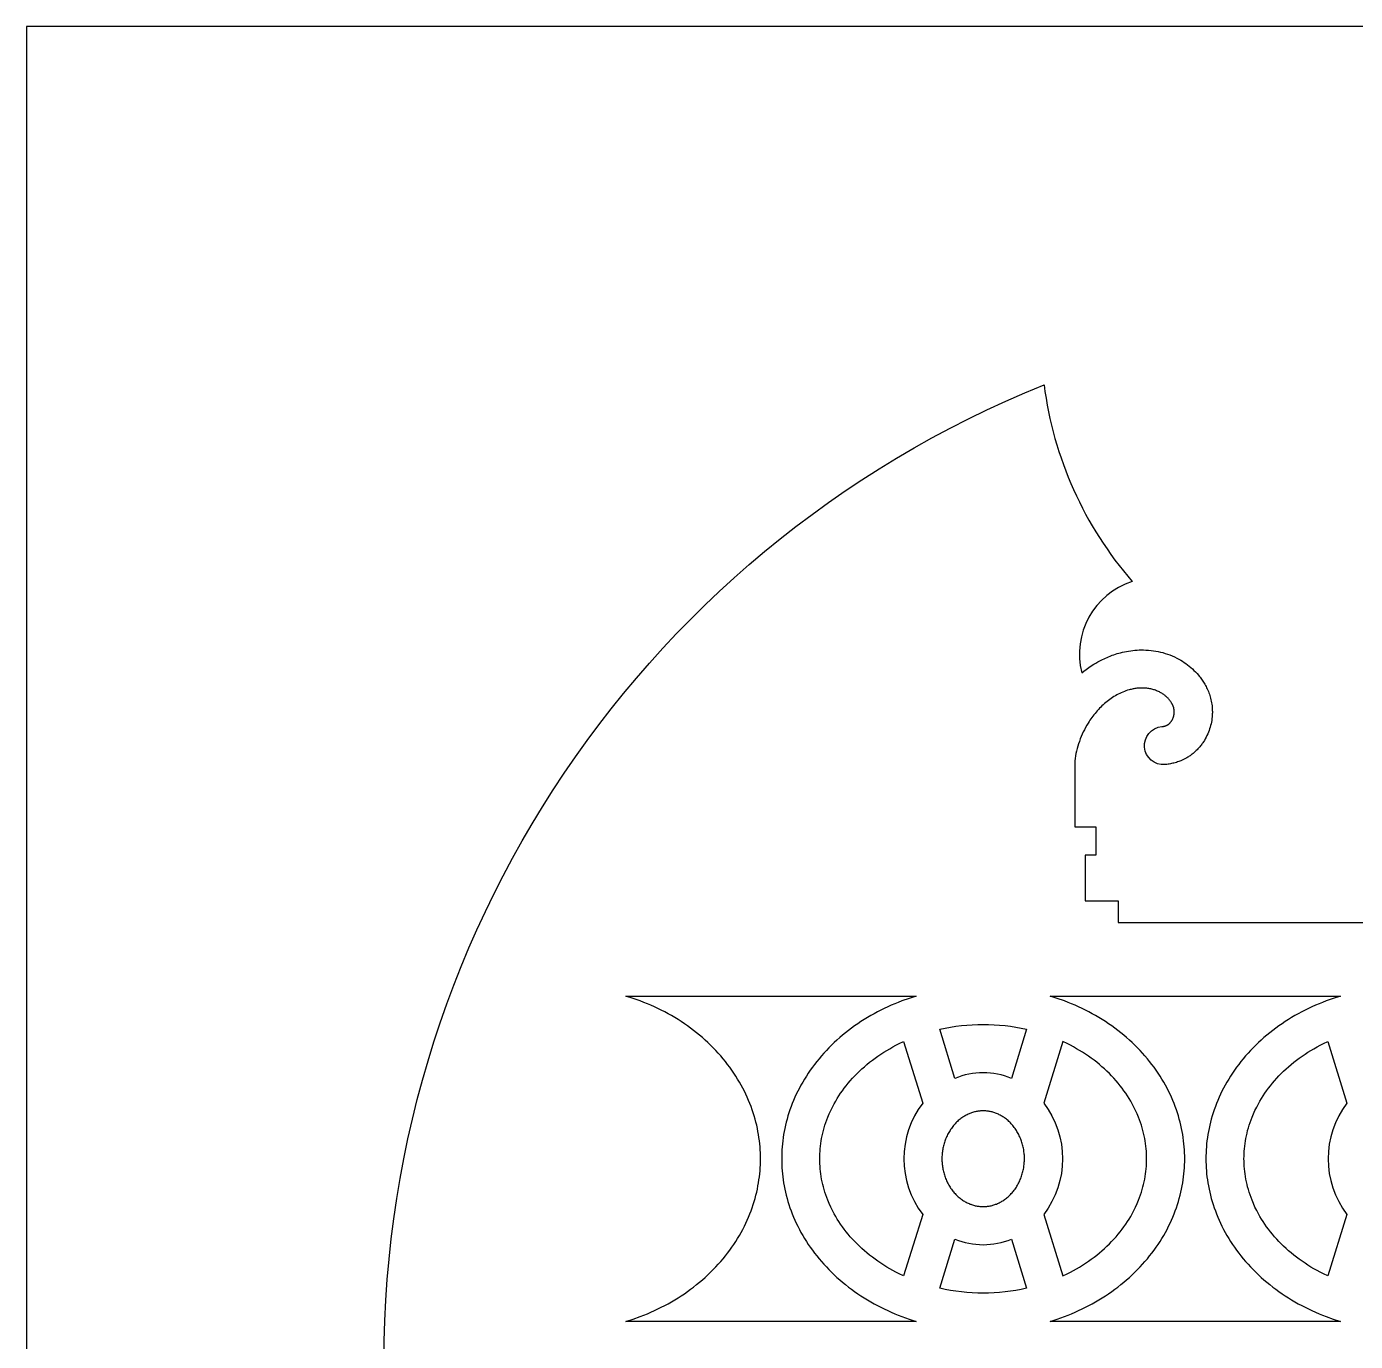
# Model space of a CAD drawing. Extents: x 452 to 1697, y 1442 to 2340.
# Drawn here: x 452.2 to 823.1, y 1973.1 to 2340.2 of the extents above; entities that cross this region are included whole.
import ezdxf

# ---------------------------------------------------------------- set-up
doc = ezdxf.new("R2010")
doc.units = 0
doc.layers.add('LAYER_05', color=1, linetype='CONTINUOUS')

msp = doc.modelspace()

# ---------------------------------------------------------------- linework, layer by layer
at = {"layer": 'LAYER_05'}
for points in [[(452.15, 1441.77), (1696.7, 1441.77), (1696.7, 2340.24), (452.15, 2340.24)], [(700.51, 2069.54), (698.49, 2068.89), (696.49, 2068.18), (695.49, 2067.79), (694.5, 2067.39), (693.52, 2066.97), (692.54, 2066.53), (691.58, 2066.07), (690.62, 2065.6), (689.66, 2065.11), (688.72, 2064.6), (687.79, 2064.08), (686.87, 2063.53), (685.96, 2062.98), (685.06, 2062.4), (684.17, 2061.81), (683.3, 2061.2), (682.44, 2060.58), (681.59, 2059.95), (680.76, 2059.29), (679.95, 2058.63), (679.15, 2057.95), (678.36, 2057.25), (677.6, 2056.55), (676.84, 2055.83), (676.11, 2055.1), (675.4, 2054.35), (674.7, 2053.6), (674.02, 2052.83), (673.36, 2052.06), (672.72, 2051.27), (672.1, 2050.48), (671.5, 2049.67), (670.92, 2048.86), (670.36, 2048.04), (669.82, 2047.22), (669.3, 2046.38), (668.8, 2045.55), (668.32, 2044.7), (667.87, 2043.85), (667.43, 2043), (667.01, 2042.14), (666.62, 2041.28), (666.25, 2040.42), (665.89, 2039.55), (665.56, 2038.68), (665.25, 2037.81), (664.96, 2036.94), (664.69, 2036.07), (664.44, 2035.2), (664.21, 2034.34), (664, 2033.47), (663.81, 2032.6), (663.64, 2031.74), (663.48, 2030.88), (663.35, 2030.02), (663.24, 2029.17), (663.14, 2028.31), (663.06, 2027.47), (663, 2026.63), (662.96, 2025.79), (662.94, 2024.96), (662.93, 2024.13), (662.94, 2023.3), (662.96, 2022.47), (663, 2021.63), (663.06, 2020.79), (663.14, 2019.94), (663.24, 2019.09), (663.35, 2018.24), (663.48, 2017.38), (663.64, 2016.52), (663.81, 2015.66), (664, 2014.79), (664.21, 2013.92), (664.44, 2013.05), (664.69, 2012.19), (664.96, 2011.32), (665.25, 2010.45), (665.56, 2009.58), (665.89, 2008.71), (666.25, 2007.84), (666.62, 2006.98), (667.01, 2006.12), (667.43, 2005.26), (667.87, 2004.41), (668.32, 2003.56), (668.8, 2002.71), (669.3, 2001.88), (669.82, 2001.04), (670.36, 2000.22), (670.92, 1999.4), (671.5, 1998.59), (672.1, 1997.78), (672.72, 1996.99), (673.36, 1996.2), (674.02, 1995.43), (674.7, 1994.66), (675.4, 1993.91), (676.11, 1993.16), (676.84, 1992.43), (677.6, 1991.71), (678.36, 1991.01), (679.15, 1990.31), (679.95, 1989.63), (680.76, 1988.97), (681.59, 1988.31), (682.44, 1987.68), (683.3, 1987.06), (684.17, 1986.45), (685.06, 1985.86), (685.96, 1985.28), (686.87, 1984.72), (687.79, 1984.18), (688.72, 1983.66), (689.66, 1983.15), (690.62, 1982.66), (691.58, 1982.19), (692.54, 1981.73), (693.52, 1981.29), (694.5, 1980.87), (695.49, 1980.47), (696.49, 1980.08), (698.49, 1979.37), (700.51, 1978.72), (619.44, 1978.72), (621.46, 1979.37), (623.46, 1980.08), (624.45, 1980.47), (625.44, 1980.87), (626.42, 1981.29), (627.4, 1981.73), (628.37, 1982.19), (629.33, 1982.66), (630.28, 1983.15), (631.22, 1983.66), (632.15, 1984.18), (633.08, 1984.72), (633.99, 1985.28), (634.89, 1985.86), (635.77, 1986.45), (636.64, 1987.06), (637.5, 1987.68), (638.35, 1988.31), (639.18, 1988.97), (640, 1989.63), (640.8, 1990.31), (641.58, 1991.01), (642.35, 1991.71), (643.1, 1992.43), (643.83, 1993.16), (644.55, 1993.91), (645.24, 1994.66), (645.92, 1995.43), (646.58, 1996.2), (647.22, 1996.99), (647.84, 1997.78), (648.44, 1998.59), (649.02, 1999.4), (649.58, 2000.22), (650.12, 2001.04), (650.64, 2001.88), (651.14, 2002.71), (651.62, 2003.56), (652.08, 2004.41), (652.51, 2005.26), (652.93, 2006.12), (653.32, 2006.98), (653.7, 2007.84), (654.05, 2008.71), (654.38, 2009.58), (654.69, 2010.45), (654.99, 2011.32), (655.26, 2012.19), (655.51, 2013.05), (655.74, 2013.92), (655.95, 2014.79), (656.14, 2015.66), (656.31, 2016.52), (656.46, 2017.38), (656.59, 2018.24), (656.71, 2019.09), (656.8, 2019.94), (656.88, 2020.79), (656.94, 2021.63), (656.98, 2022.47), (657.01, 2023.3), (657.01, 2024.13), (657.01, 2024.96), (656.98, 2025.79), (656.94, 2026.63), (656.88, 2027.47), (656.8, 2028.31), (656.71, 2029.17), (656.59, 2030.02), (656.46, 2030.88), (656.31, 2031.74), (656.14, 2032.6), (655.95, 2033.47), (655.74, 2034.34), (655.51, 2035.2), (655.26, 2036.07), (654.99, 2036.94), (654.69, 2037.81), (654.38, 2038.68), (654.05, 2039.55), (653.7, 2040.42), (653.32, 2041.28), (652.93, 2042.14), (652.51, 2043), (652.08, 2043.85), (651.62, 2044.7), (651.14, 2045.55), (650.64, 2046.38), (650.12, 2047.22), (649.58, 2048.04), (649.02, 2048.86), (648.44, 2049.67), (647.84, 2050.48), (647.22, 2051.27), (646.58, 2052.06), (645.92, 2052.83), (645.24, 2053.6), (644.55, 2054.35), (643.83, 2055.1), (643.1, 2055.83), (642.35, 2056.55), (641.58, 2057.25), (640.8, 2057.95), (640, 2058.63), (639.18, 2059.29), (638.35, 2059.95), (637.5, 2060.58), (636.64, 2061.2), (635.77, 2061.81), (634.89, 2062.4), (633.99, 2062.98), (633.08, 2063.53), (632.15, 2064.08), (631.22, 2064.6), (630.28, 2065.11), (629.33, 2065.6), (628.37, 2066.07), (627.4, 2066.53), (626.42, 2066.97), (625.44, 2067.39), (624.45, 2067.79), (623.46, 2068.18), (621.46, 2068.89), (619.44, 2069.54)], [(737.85, 1978.72), (739.87, 1979.37), (741.87, 1980.08), (742.87, 1980.47), (743.86, 1980.87), (744.84, 1981.29), (745.82, 1981.73), (746.78, 1982.19), (747.74, 1982.66), (748.7, 1983.15), (749.64, 1983.66), (750.57, 1984.18), (751.49, 1984.72), (752.4, 1985.28), (753.3, 1985.86), (754.19, 1986.45), (755.06, 1987.06), (755.92, 1987.68), (756.77, 1988.31), (757.6, 1988.97), (758.41, 1989.63), (759.21, 1990.31), (760, 1991.01), (760.76, 1991.71), (761.51, 1992.43), (762.25, 1993.16), (762.96, 1993.91), (763.66, 1994.66), (764.34, 1995.43), (765, 1996.2), (765.64, 1996.99), (766.26, 1997.78), (766.86, 1998.59), (767.44, 1999.4), (768, 2000.22), (768.54, 2001.04), (769.06, 2001.88), (769.56, 2002.71), (770.04, 2003.56), (770.49, 2004.41), (770.93, 2005.26), (771.34, 2006.12), (771.74, 2006.98), (772.11, 2007.84), (772.47, 2008.71), (772.8, 2009.58), (773.11, 2010.45), (773.4, 2011.32), (773.67, 2012.19), (773.92, 2013.05), (774.15, 2013.92), (774.36, 2014.79), (774.55, 2015.66), (774.72, 2016.52), (774.87, 2017.38), (775.01, 2018.24), (775.12, 2019.09), (775.22, 2019.94), (775.29, 2020.79), (775.35, 2021.63), (775.4, 2022.47), (775.42, 2023.3), (775.43, 2024.13), (775.42, 2024.96), (775.4, 2025.79), (775.35, 2026.63), (775.29, 2027.47), (775.22, 2028.31), (775.12, 2029.17), (775.01, 2030.02), (774.87, 2030.88), (774.72, 2031.74), (774.55, 2032.6), (774.36, 2033.47), (774.15, 2034.34), (773.92, 2035.2), (773.67, 2036.07), (773.4, 2036.94), (773.11, 2037.81), (772.8, 2038.68), (772.47, 2039.55), (772.11, 2040.42), (771.74, 2041.28), (771.34, 2042.14), (770.93, 2043), (770.49, 2043.85), (770.04, 2044.7), (769.56, 2045.55), (769.06, 2046.38), (768.54, 2047.22), (768, 2048.04), (767.44, 2048.86), (766.86, 2049.67), (766.26, 2050.48), (765.64, 2051.27), (765, 2052.06), (764.34, 2052.83), (763.66, 2053.6), (762.96, 2054.35), (762.25, 2055.1), (761.51, 2055.83), (760.76, 2056.55), (760, 2057.25), (759.21, 2057.95), (758.41, 2058.63), (757.6, 2059.29), (756.77, 2059.95), (755.92, 2060.58), (755.06, 2061.2), (754.19, 2061.81), (753.3, 2062.4), (752.4, 2062.98), (751.49, 2063.53), (750.57, 2064.08), (749.64, 2064.6), (748.7, 2065.11), (747.74, 2065.6), (746.78, 2066.07), (745.82, 2066.53), (744.84, 2066.97), (743.86, 2067.39), (742.87, 2067.79), (741.87, 2068.18), (739.87, 2068.89), (737.85, 2069.54), (818.92, 2069.54), (816.9, 2068.89), (814.9, 2068.18), (813.91, 2067.79), (812.92, 2067.39), (811.93, 2066.97), (810.96, 2066.53), (809.99, 2066.07), (809.03, 2065.6), (808.08, 2065.11), (807.14, 2064.6), (806.2, 2064.08), (805.28, 2063.53), (804.37, 2062.98), (803.47, 2062.4), (802.59, 2061.81), (801.71, 2061.2), (800.85, 2060.58), (800.01, 2059.95), (799.18, 2059.29), (798.36, 2058.63), (797.56, 2057.95), (796.78, 2057.25), (796.01, 2056.55), (795.26, 2055.83), (794.53, 2055.1), (793.81, 2054.35), (793.12, 2053.6), (792.44, 2052.83), (791.78, 2052.06), (791.14, 2051.27), (790.52, 2050.48), (789.92, 2049.67), (789.34, 2048.86), (788.78, 2048.04), (788.24, 2047.22), (787.72, 2046.38), (787.22, 2045.55), (786.74, 2044.7), (786.28, 2043.85), (785.84, 2043), (785.43, 2042.14), (785.03, 2041.28), (784.66, 2040.42), (784.31, 2039.55), (783.98, 2038.68), (783.66, 2037.81), (783.37, 2036.94), (783.1, 2036.07), (782.85, 2035.2), (782.62, 2034.34), (782.41, 2033.47), (782.22, 2032.6), (782.05, 2031.74), (781.9, 2030.88), (781.77, 2030.02), (781.65, 2029.17), (781.56, 2028.31), (781.48, 2027.47), (781.42, 2026.63), (781.38, 2025.79), (781.35, 2024.96), (781.34, 2024.13), (781.35, 2023.3), (781.38, 2022.47), (781.42, 2021.63), (781.48, 2020.79), (781.56, 2019.94), (781.65, 2019.09), (781.77, 2018.24), (781.9, 2017.38), (782.05, 2016.52), (782.22, 2015.66), (782.41, 2014.79), (782.62, 2013.92), (782.85, 2013.05), (783.1, 2012.19), (783.37, 2011.32), (783.66, 2010.45), (783.98, 2009.58), (784.31, 2008.71), (784.66, 2007.84), (785.03, 2006.98), (785.43, 2006.12), (785.84, 2005.26), (786.28, 2004.41), (786.74, 2003.56), (787.22, 2002.71), (787.72, 2001.88), (788.24, 2001.04), (788.78, 2000.22), (789.34, 1999.4), (789.92, 1998.59), (790.52, 1997.78), (791.14, 1996.99), (791.78, 1996.2), (792.44, 1995.43), (793.12, 1994.66), (793.81, 1993.91), (794.53, 1993.16), (795.26, 1992.43), (796.01, 1991.71), (796.78, 1991.01), (797.56, 1990.31), (798.36, 1989.63), (799.18, 1988.97), (800.01, 1988.31), (800.85, 1987.68), (801.71, 1987.06), (802.59, 1986.45), (803.47, 1985.86), (804.37, 1985.28), (805.28, 1984.72), (806.2, 1984.18), (807.14, 1983.66), (808.08, 1983.15), (809.03, 1982.66), (809.99, 1982.19), (810.96, 1981.73), (811.93, 1981.29), (812.92, 1980.87), (813.91, 1980.47), (814.9, 1980.08), (816.9, 1979.37), (818.92, 1978.72)], [(707.66, 2024.13), (707.67, 2023.81), (707.68, 2023.49), (707.69, 2023.17), (707.72, 2022.86), (707.75, 2022.53), (707.78, 2022.2), (707.83, 2021.88), (707.88, 2021.55), (707.94, 2021.22), (708.01, 2020.9), (708.08, 2020.57), (708.17, 2020.24), (708.26, 2019.92), (708.35, 2019.59), (708.46, 2019.27), (708.57, 2018.95), (708.69, 2018.63), (708.82, 2018.31), (708.96, 2018), (709.1, 2017.69), (709.25, 2017.38), (709.41, 2017.08), (709.57, 2016.79), (709.74, 2016.49), (709.92, 2016.21), (710.1, 2015.93), (710.3, 2015.65), (710.49, 2015.38), (710.69, 2015.12), (710.9, 2014.87), (711.11, 2014.62), (711.33, 2014.38), (711.55, 2014.14), (711.77, 2013.92), (712, 2013.7), (712.24, 2013.49), (712.47, 2013.29), (712.71, 2013.09), (712.96, 2012.9), (713.2, 2012.72), (713.44, 2012.56), (713.69, 2012.4), (713.93, 2012.25), (714.18, 2012.1), (714.44, 2011.97), (714.69, 2011.83), (714.95, 2011.71), (715.22, 2011.59), (715.46, 2011.49), (715.71, 2011.4), (715.96, 2011.31), (716.21, 2011.22), (716.47, 2011.15), (716.72, 2011.08), (716.98, 2011.02), (717.24, 2010.96), (717.48, 2010.92), (717.72, 2010.88), (717.96, 2010.84), (718.2, 2010.82), (718.45, 2010.8), (718.69, 2010.78), (718.94, 2010.77), (719.18, 2010.77), (719.42, 2010.77), (719.67, 2010.78), (719.91, 2010.8), (720.15, 2010.82), (720.4, 2010.84), (720.64, 2010.88), (720.88, 2010.92), (721.12, 2010.96), (721.38, 2011.02), (721.64, 2011.08), (721.89, 2011.15), (722.15, 2011.22), (722.4, 2011.31), (722.65, 2011.4), (722.9, 2011.49), (723.14, 2011.59), (723.41, 2011.71), (723.67, 2011.83), (723.92, 2011.97), (724.18, 2012.1), (724.43, 2012.25), (724.67, 2012.4), (724.92, 2012.56), (725.15, 2012.72), (725.4, 2012.9), (725.65, 2013.09), (725.88, 2013.29), (726.12, 2013.49), (726.35, 2013.7), (726.58, 2013.92), (726.81, 2014.14), (727.03, 2014.38), (727.25, 2014.62), (727.46, 2014.87), (727.67, 2015.12), (727.87, 2015.38), (728.06, 2015.65), (728.25, 2015.93), (728.44, 2016.21), (728.61, 2016.49), (728.79, 2016.79), (728.95, 2017.08), (729.11, 2017.38), (729.26, 2017.69), (729.4, 2018), (729.54, 2018.31), (729.67, 2018.63), (729.79, 2018.95), (729.9, 2019.27), (730, 2019.59), (730.1, 2019.92), (730.19, 2020.24), (730.28, 2020.57), (730.35, 2020.9), (730.42, 2021.22), (730.48, 2021.55), (730.53, 2021.87), (730.57, 2022.19), (730.61, 2022.52), (730.64, 2022.84), (730.66, 2023.16), (730.68, 2023.48), (730.69, 2023.81), (730.7, 2024.13), (730.69, 2024.45), (730.68, 2024.77), (730.67, 2025.09), (730.64, 2025.4), (730.61, 2025.73), (730.57, 2026.06), (730.53, 2026.38), (730.48, 2026.71), (730.42, 2027.04), (730.35, 2027.36), (730.28, 2027.69), (730.19, 2028.02), (730.1, 2028.34), (730, 2028.67), (729.9, 2028.99), (729.79, 2029.31), (729.67, 2029.63), (729.54, 2029.95), (729.4, 2030.26), (729.26, 2030.57), (729.11, 2030.87), (728.95, 2031.18), (728.79, 2031.47), (728.61, 2031.77), (728.44, 2032.05), (728.25, 2032.33), (728.06, 2032.61), (727.87, 2032.88), (727.67, 2033.14), (727.46, 2033.39), (727.25, 2033.64), (727.03, 2033.88), (726.81, 2034.12), (726.58, 2034.34), (726.35, 2034.56), (726.12, 2034.77), (725.88, 2034.97), (725.65, 2035.17), (725.4, 2035.35), (725.15, 2035.54), (724.92, 2035.7), (724.67, 2035.86), (724.43, 2036.01), (724.18, 2036.15), (723.92, 2036.29), (723.67, 2036.42), (723.41, 2036.55), (723.14, 2036.67), (722.9, 2036.77), (722.65, 2036.86), (722.4, 2036.95), (722.15, 2037.03), (721.89, 2037.11), (721.64, 2037.18), (721.38, 2037.24), (721.12, 2037.3), (720.88, 2037.34), (720.64, 2037.38), (720.4, 2037.42), (720.15, 2037.44), (719.91, 2037.46), (719.67, 2037.48), (719.42, 2037.49), (719.18, 2037.49), (718.94, 2037.49), (718.69, 2037.48), (718.45, 2037.46), (718.2, 2037.44), (717.96, 2037.42), (717.72, 2037.38), (717.48, 2037.34), (717.24, 2037.3), (716.98, 2037.24), (716.72, 2037.18), (716.47, 2037.11), (716.21, 2037.03), (715.96, 2036.95), (715.71, 2036.86), (715.46, 2036.77), (715.22, 2036.67), (714.95, 2036.55), (714.69, 2036.42), (714.44, 2036.29), (714.18, 2036.15), (713.93, 2036.01), (713.69, 2035.86), (713.44, 2035.7), (713.2, 2035.54), (712.96, 2035.35), (712.71, 2035.17), (712.47, 2034.97), (712.24, 2034.77), (712, 2034.56), (711.77, 2034.34), (711.55, 2034.12), (711.33, 2033.88), (711.11, 2033.64), (710.9, 2033.39), (710.69, 2033.14), (710.49, 2032.88), (710.3, 2032.61), (710.1, 2032.33), (709.92, 2032.05), (709.74, 2031.77), (709.57, 2031.47), (709.41, 2031.18), (709.25, 2030.87), (709.1, 2030.57), (708.96, 2030.26), (708.82, 2029.95), (708.69, 2029.63), (708.57, 2029.31), (708.46, 2028.99), (708.35, 2028.67), (708.26, 2028.34), (708.17, 2028.02), (708.08, 2027.69), (708.01, 2027.36), (707.94, 2027.04), (707.88, 2026.71), (707.83, 2026.39), (707.79, 2026.07), (707.75, 2025.74), (707.72, 2025.42), (707.69, 2025.1), (707.68, 2024.78), (707.67, 2024.45)]]:
    msp.add_lwpolyline(points, close=True, dxfattribs=at)
msp.add_lwpolyline([(552.15, 1955.77, -0.316447), (736.16, 2240.24, 0.147777), (760.78, 2185.31, 0.394514), (746.69, 2159.76), (747.25, 2160.22), (747.94, 2160.75), (748.64, 2161.26), (749.35, 2161.74), (750.08, 2162.21), (750.62, 2162.54), (751.17, 2162.85), (751.72, 2163.15), (752.28, 2163.44), (753.1, 2163.83), (753.93, 2164.2), (754.79, 2164.54), (755.22, 2164.7), (755.66, 2164.85), (756.12, 2165.01), (756.59, 2165.15), (757.06, 2165.29), (757.53, 2165.41), (758.08, 2165.55), (758.64, 2165.67), (759.2, 2165.78), (759.77, 2165.88), (760.35, 2165.97), (760.94, 2166.04), (761.53, 2166.1), (762.12, 2166.15), (762.74, 2166.18), (763.35, 2166.19), (763.97, 2166.19), (764.59, 2166.17), (765.32, 2166.12), (766.06, 2166.05), (766.71, 2165.97), (767.36, 2165.87), (768.01, 2165.74), (768.65, 2165.6), (769.32, 2165.43), (769.98, 2165.23), (770.63, 2165.02), (771.28, 2164.78), (771.93, 2164.51), (772.57, 2164.23), (773.2, 2163.92), (773.82, 2163.59), (774.31, 2163.31), (774.79, 2163.01), (775.27, 2162.7), (775.74, 2162.38), (776.2, 2162.03), (776.66, 2161.68), (777.12, 2161.3), (777.56, 2160.91), (778.02, 2160.48), (778.46, 2160.04), (778.88, 2159.58), (779.29, 2159.11), (779.5, 2158.86), (779.71, 2158.6), (779.91, 2158.34), (780.1, 2158.07), (780.3, 2157.79), (780.5, 2157.5), (780.69, 2157.21), (780.87, 2156.91), (781.05, 2156.6), (781.23, 2156.28), (781.4, 2155.96), (781.56, 2155.64), (781.73, 2155.29), (781.89, 2154.94), (782.03, 2154.59), (782.17, 2154.23), (782.31, 2153.85), (782.43, 2153.47), (782.55, 2153.08), (782.66, 2152.7), (782.76, 2152.29), (782.85, 2151.87), (782.93, 2151.46), (782.99, 2151.04), (783.05, 2150.61), (783.09, 2150.17), (783.12, 2149.73), (783.14, 2149.3), (783.15, 2148.97), (783.15, 2148.64), (783.14, 2148.32), (783.12, 2147.99), (783.08, 2147.49), (783.03, 2147), (782.96, 2146.5), (782.87, 2146.01), (782.77, 2145.54), (782.66, 2145.06), (782.53, 2144.59), (782.38, 2144.12), (782.22, 2143.66), (782.05, 2143.2), (781.85, 2142.74), (781.65, 2142.29), (781.42, 2141.83), (781.17, 2141.38), (780.91, 2140.93), (780.64, 2140.5), (780.48, 2140.28), (780.33, 2140.05), (780.17, 2139.84), (780.01, 2139.62), (779.84, 2139.4), (779.66, 2139.18), (779.48, 2138.97), (779.29, 2138.76), (779.09, 2138.54), (778.88, 2138.32), (778.66, 2138.11), (778.45, 2137.9), (778.22, 2137.7), (778, 2137.5), (777.77, 2137.3), (777.53, 2137.12), (777.33, 2136.96), (777.12, 2136.81), (776.91, 2136.66), (776.7, 2136.51), (776.48, 2136.37), (776.26, 2136.23), (776.04, 2136.1), (775.82, 2135.97), (775.46, 2135.78), (775.1, 2135.59), (774.74, 2135.42), (774.37, 2135.26), (774.09, 2135.15), (773.8, 2135.04), (773.45, 2134.92), (773.1, 2134.8), (772.76, 2134.7), (772.42, 2134.61), (772.08, 2134.53), (771.74, 2134.45), (771.42, 2134.39), (771.1, 2134.33), (770.78, 2134.28), (770.46, 2134.24), (769.97, 2134.19, -0.999946), (769.05, 2144.78), (769.17, 2144.8), (769.28, 2144.81), (769.4, 2144.83), (769.51, 2144.85), (769.63, 2144.87), (769.74, 2144.9), (769.85, 2144.93), (769.96, 2144.96), (770.07, 2145), (770.18, 2145.04), (770.28, 2145.08), (770.38, 2145.12), (770.43, 2145.15), (770.49, 2145.17), (770.54, 2145.2), (770.58, 2145.23), (770.63, 2145.25), (770.68, 2145.28), (770.73, 2145.31), (770.78, 2145.34), (770.83, 2145.38), (770.88, 2145.41), (770.92, 2145.45), (770.97, 2145.48), (771.02, 2145.52), (771.07, 2145.56), (771.11, 2145.6), (771.16, 2145.64), (771.2, 2145.68), (771.25, 2145.73), (771.29, 2145.77), (771.33, 2145.81), (771.41, 2145.9), (771.5, 2146), (771.57, 2146.09), (771.65, 2146.19), (771.72, 2146.3), (771.79, 2146.4), (771.86, 2146.51), (771.92, 2146.62), (771.98, 2146.73), (772.04, 2146.85), (772.09, 2146.96), (772.14, 2147.08), (772.19, 2147.2), (772.24, 2147.32), (772.28, 2147.44), (772.32, 2147.56), (772.35, 2147.69), (772.38, 2147.81), (772.41, 2147.94), (772.44, 2148.06), (772.46, 2148.19), (772.48, 2148.31), (772.49, 2148.44), (772.5, 2148.57), (772.51, 2148.69), (772.51, 2148.82), (772.52, 2148.93), (772.51, 2149.04), (772.51, 2149.14), (772.5, 2149.25), (772.49, 2149.36), (772.48, 2149.46), (772.46, 2149.57), (772.44, 2149.67), (772.42, 2149.78), (772.4, 2149.88), (772.38, 2149.99), (772.35, 2150.09), (772.32, 2150.19), (772.29, 2150.29), (772.25, 2150.39), (772.22, 2150.5), (772.18, 2150.6), (772.14, 2150.69), (772.09, 2150.79), (772.05, 2150.89), (772, 2150.99), (771.95, 2151.08), (771.9, 2151.18), (771.85, 2151.28), (771.79, 2151.37), (771.74, 2151.46), (771.62, 2151.65), (771.49, 2151.83), (771.36, 2152.01), (771.22, 2152.18), (771.08, 2152.35), (770.93, 2152.52), (770.78, 2152.69), (770.62, 2152.85), (770.45, 2153), (770.28, 2153.15), (770.11, 2153.3), (769.93, 2153.44), (769.75, 2153.58), (769.57, 2153.72), (769.38, 2153.85), (769.19, 2153.97), (769, 2154.09), (768.8, 2154.21), (768.61, 2154.32), (768.35, 2154.46), (768.09, 2154.58), (767.83, 2154.7), (767.57, 2154.81), (767.31, 2154.91), (767.04, 2155.01), (766.77, 2155.09), (766.5, 2155.17), (766.23, 2155.24), (765.96, 2155.31), (765.69, 2155.36), (765.42, 2155.41), (765.14, 2155.45), (764.86, 2155.49), (764.59, 2155.52), (764.31, 2155.54), (764.03, 2155.55), (763.76, 2155.56), (763.48, 2155.56), (763.2, 2155.55), (762.92, 2155.54), (762.65, 2155.53), (762.37, 2155.5), (762.09, 2155.47), (761.82, 2155.44), (761.54, 2155.4), (761.27, 2155.35), (761, 2155.3), (760.73, 2155.24), (760.46, 2155.18), (760.19, 2155.12), (759.92, 2155.04), (759.47, 2154.91), (759.03, 2154.77), (758.59, 2154.61), (758.16, 2154.44), (757.73, 2154.25), (757.31, 2154.06), (756.89, 2153.85), (756.48, 2153.63), (756.07, 2153.4), (755.67, 2153.16), (755.28, 2152.91), (754.89, 2152.65), (754.51, 2152.38), (754.13, 2152.1), (753.76, 2151.81), (753.39, 2151.51), (753.04, 2151.2), (752.68, 2150.89), (752.34, 2150.57), (752, 2150.23), (751.67, 2149.9), (751.34, 2149.55), (751.02, 2149.2), (750.71, 2148.84), (750.41, 2148.48), (750.11, 2148.1), (749.82, 2147.73), (749.54, 2147.35), (749.26, 2146.96), (748.99, 2146.57), (748.73, 2146.18), (748.48, 2145.78), (748.11, 2145.16), (747.76, 2144.54), (747.43, 2143.91), (747.11, 2143.28), (746.81, 2142.63), (746.53, 2141.98), (746.27, 2141.33), (746.03, 2140.66), (745.8, 2140), (745.59, 2139.32), (745.4, 2138.65), (745.23, 2137.97), (745.08, 2137.28), (744.94, 2136.59), (744.82, 2135.9), (744.72, 2135.21), (744.72, 2116.82), (750.65, 2116.82), (750.65, 2108.86), (747.61, 2108.86), (747.61, 2096.12), (756.89, 2096.12), (756.89, 2090.12), (940.94, 2090.12)], format="xyb", dxfattribs=at)
for points in [[(711.29, 2046.55), (707.04, 2060.28, -0.112117), (731.31, 2060.28), (727.07, 2046.55, 0.199474)], [(702.29, 2008.6), (696.97, 1991.4), (695.72, 1991.99), (694.84, 1992.44), (693.96, 1992.91), (693.1, 1993.39), (692.26, 1993.89), (691.42, 1994.41), (690.6, 1994.94), (689.79, 1995.49), (689.01, 1996.05), (688.24, 1996.62), (687.48, 1997.21), (686.73, 1997.82), (686.02, 1998.43), (685.32, 1999.05), (684.63, 1999.69), (683.96, 2000.35), (683.32, 2001), (682.7, 2001.67), (682.09, 2002.35), (681.5, 2003.05), (680.94, 2003.73), (680.4, 2004.43), (679.88, 2005.14), (679.37, 2005.87), (678.9, 2006.58), (678.45, 2007.3), (678.01, 2008.03), (677.59, 2008.77), (677.1, 2009.7), (676.64, 2010.64), (676.21, 2011.6), (675.8, 2012.56), (675.52, 2013.29), (675.26, 2014.03), (675.02, 2014.77), (674.79, 2015.52), (674.59, 2016.25), (674.41, 2016.98), (674.24, 2017.71), (674.09, 2018.45), (673.97, 2019.16), (673.86, 2019.88), (673.77, 2020.6), (673.69, 2021.33), (673.63, 2022.03), (673.59, 2022.73), (673.57, 2023.43), (673.56, 2024.13), (673.57, 2024.83), (673.59, 2025.53), (673.63, 2026.23), (673.69, 2026.93), (673.77, 2027.66), (673.86, 2028.38), (673.97, 2029.09), (674.09, 2029.81), (674.24, 2030.55), (674.41, 2031.28), (674.59, 2032.01), (674.79, 2032.74), (675.02, 2033.49), (675.26, 2034.23), (675.52, 2034.96), (675.8, 2035.69), (676.21, 2036.66), (676.64, 2037.62), (677.1, 2038.56), (677.59, 2039.49), (678.01, 2040.23), (678.45, 2040.96), (678.9, 2041.68), (679.37, 2042.39), (679.88, 2043.12), (680.4, 2043.83), (680.94, 2044.53), (681.5, 2045.21), (682.09, 2045.91), (682.7, 2046.59), (683.32, 2047.26), (683.96, 2047.91), (684.63, 2048.57), (685.32, 2049.21), (686.02, 2049.83), (686.73, 2050.44), (687.48, 2051.05), (688.24, 2051.64), (689.01, 2052.21), (689.79, 2052.77), (690.6, 2053.32), (691.42, 2053.85), (692.26, 2054.37), (693.1, 2054.86), (693.96, 2055.35), (694.84, 2055.82), (695.72, 2056.27), (696.97, 2056.86), (702.29, 2039.66, 0.338921)], [(741.39, 2056.86), (736.07, 2039.66, -0.338921), (736.07, 2008.6), (741.39, 1991.4), (742.64, 1991.99), (743.52, 1992.44), (744.4, 1992.91), (745.26, 1993.39), (746.1, 1993.89), (746.94, 1994.41), (747.76, 1994.94), (748.57, 1995.49), (749.35, 1996.05), (750.12, 1996.62), (750.88, 1997.21), (751.63, 1997.82), (752.34, 1998.43), (753.04, 1999.05), (753.73, 1999.69), (754.4, 2000.35), (755.04, 2001), (755.66, 2001.67), (756.27, 2002.35), (756.86, 2003.05), (757.41, 2003.73), (757.95, 2004.43), (758.48, 2005.14), (758.98, 2005.87), (759.46, 2006.58), (759.91, 2007.3), (760.35, 2008.03), (760.77, 2008.77), (761.26, 2009.7), (761.72, 2010.64), (762.15, 2011.6), (762.56, 2012.56), (762.84, 2013.29), (763.1, 2014.03), (763.34, 2014.77), (763.57, 2015.52), (763.77, 2016.25), (763.95, 2016.98), (764.12, 2017.71), (764.27, 2018.45), (764.39, 2019.16), (764.5, 2019.88), (764.59, 2020.6), (764.67, 2021.33), (764.72, 2022.03), (764.76, 2022.73), (764.79, 2023.43), (764.8, 2024.13), (764.79, 2024.83), (764.76, 2025.53), (764.72, 2026.23), (764.67, 2026.93), (764.59, 2027.66), (764.5, 2028.38), (764.39, 2029.09), (764.27, 2029.81), (764.12, 2030.55), (763.95, 2031.28), (763.77, 2032.01), (763.57, 2032.74), (763.34, 2033.49), (763.1, 2034.23), (762.84, 2034.96), (762.56, 2035.69), (762.15, 2036.66), (761.72, 2037.62), (761.26, 2038.56), (760.77, 2039.49), (760.35, 2040.23), (759.91, 2040.96), (759.46, 2041.68), (758.98, 2042.39), (758.48, 2043.12), (757.95, 2043.83), (757.41, 2044.53), (756.86, 2045.21), (756.27, 2045.91), (755.66, 2046.59), (755.04, 2047.26), (754.4, 2047.91), (753.73, 2048.57), (753.04, 2049.21), (752.34, 2049.83), (751.63, 2050.44), (750.88, 2051.05), (750.12, 2051.64), (749.35, 2052.21), (748.57, 2052.77), (747.76, 2053.32), (746.94, 2053.85), (746.1, 2054.37), (745.26, 2054.86), (744.4, 2055.35), (743.52, 2055.82), (742.64, 2056.27)], [(815.39, 2056.86), (820.71, 2039.66, 0.338921), (820.71, 2008.6), (815.39, 1991.4), (814.14, 1991.99), (813.25, 1992.44), (812.38, 1992.91), (811.52, 1993.39), (810.67, 1993.89), (809.84, 1994.41), (809.02, 1994.94), (808.21, 1995.49), (807.42, 1996.05), (806.65, 1996.62), (805.89, 1997.21), (805.15, 1997.82), (804.43, 1998.43), (803.73, 1999.05), (803.05, 1999.69), (802.37, 2000.35), (801.74, 2001), (801.11, 2001.67), (800.51, 2002.35), (799.92, 2003.05), (799.36, 2003.73), (798.82, 2004.43), (798.3, 2005.14), (797.79, 2005.87), (797.32, 2006.58), (796.86, 2007.3), (796.43, 2008.03), (796.01, 2008.77), (795.52, 2009.7), (795.05, 2010.64), (794.62, 2011.6), (794.22, 2012.56), (793.94, 2013.29), (793.68, 2014.03), (793.43, 2014.77), (793.21, 2015.52), (793, 2016.25), (792.82, 2016.98), (792.66, 2017.71), (792.51, 2018.45), (792.38, 2019.16), (792.27, 2019.88), (792.18, 2020.6), (792.11, 2021.33), (792.05, 2022.03), (792.01, 2022.73), (791.99, 2023.43), (791.98, 2024.13), (791.99, 2024.83), (792.01, 2025.53), (792.05, 2026.23), (792.11, 2026.93), (792.18, 2027.66), (792.27, 2028.38), (792.38, 2029.09), (792.51, 2029.81), (792.66, 2030.55), (792.82, 2031.28), (793, 2032.01), (793.21, 2032.74), (793.43, 2033.49), (793.68, 2034.23), (793.94, 2034.96), (794.22, 2035.69), (794.62, 2036.66), (795.05, 2037.62), (795.52, 2038.56), (796.01, 2039.49), (796.43, 2040.23), (796.86, 2040.96), (797.32, 2041.68), (797.79, 2042.39), (798.3, 2043.12), (798.82, 2043.83), (799.36, 2044.53), (799.92, 2045.21), (800.51, 2045.91), (801.11, 2046.59), (801.74, 2047.26), (802.37, 2047.91), (803.05, 2048.57), (803.73, 2049.21), (804.43, 2049.83), (805.15, 2050.44), (805.89, 2051.05), (806.65, 2051.64), (807.42, 2052.21), (808.21, 2052.77), (809.02, 2053.32), (809.84, 2053.85), (810.67, 2054.37), (811.52, 2054.86), (812.38, 2055.35), (813.25, 2055.82), (814.14, 2056.27)], [(707.04, 1987.98), (711.29, 2001.71, 0.199474), (727.07, 2001.71), (731.31, 1987.98, -0.112117)]]:
    msp.add_lwpolyline(points, format="xyb", close=True, dxfattribs=at)

doc.saveas('drawing.dxf')
